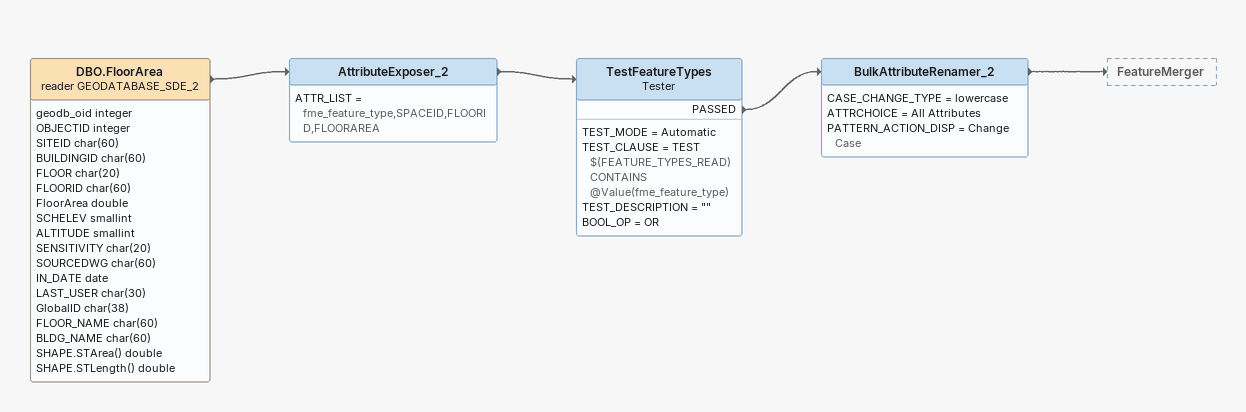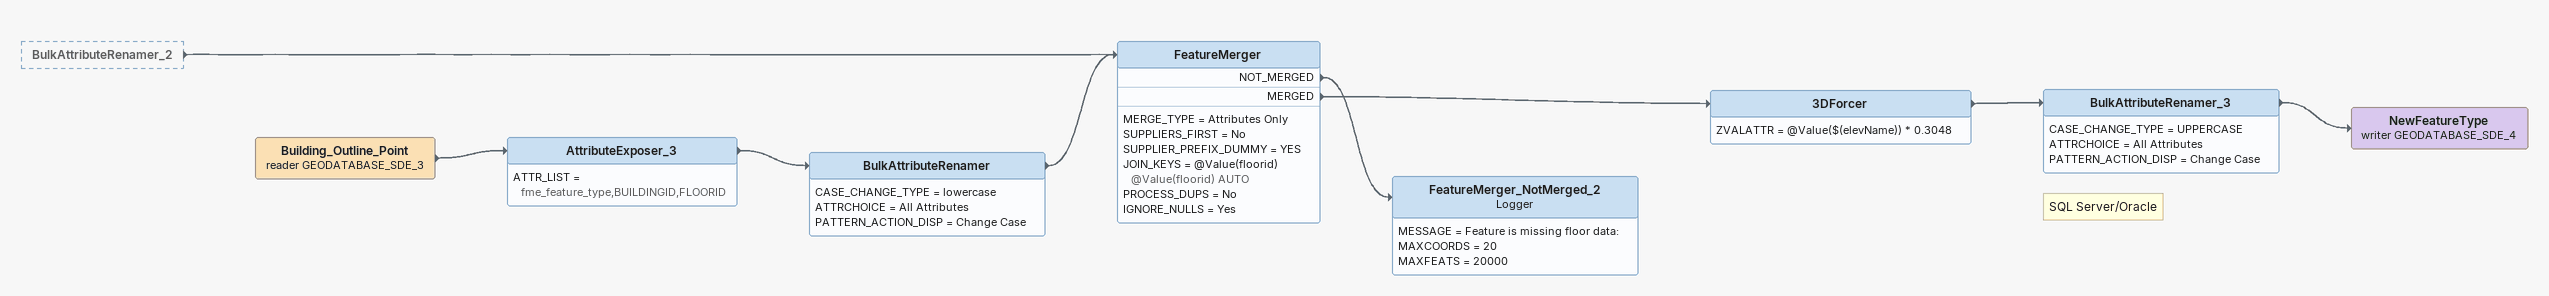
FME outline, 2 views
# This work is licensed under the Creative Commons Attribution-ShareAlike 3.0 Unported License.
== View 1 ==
DBO.FloorArea (reader GEODATABASE_SDE_2)
    attributes: geodb_oid integer, OBJECTID integer, SITEID char(60), BUILDINGID char(60), FLOOR char(20), FLOORID char(60), FloorArea double, SCHELEV smallint, ALTITUDE smallint, SENSITIVITY char(20), SOURCEDWG char(60), IN_DATE date, LAST_USER char(30), GlobalID char(38), FLOOR_NAME char(60), BLDG_NAME char(60), SHAPE.STArea() double, SHAPE.STLength() double
    -> AttributeExposer_2
AttributeExposer_2
    ATTR_LIST = fme_feature_type,SPACEID,FLOORID,FLOORAREA
    -> TestFeatureTypes
TestFeatureTypes: Tester
    TEST_MODE = Automatic
    TEST_CLAUSE = TEST $(FEATURE_TYPES_READ) CONTAINS @Value(fme_feature_type)
    TEST_DESCRIPTION = ""
    BOOL_OP = OR
    PASSED -> BulkAttributeRenamer_2
BulkAttributeRenamer_2
    CASE_CHANGE_TYPE = lowercase
    ATTRCHOICE = All Attributes
    PATTERN_ACTION_DISP = Change Case
    -> FeatureMerger

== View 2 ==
BulkAttributeRenamer_2 [outside]
    -> FeatureMerger
Building_Outline_Point (reader GEODATABASE_SDE_3)
    -> AttributeExposer_3
AttributeExposer_3
    ATTR_LIST = fme_feature_type,BUILDINGID,FLOORID
    -> BulkAttributeRenamer
BulkAttributeRenamer
    CASE_CHANGE_TYPE = lowercase
    ATTRCHOICE = All Attributes
    PATTERN_ACTION_DISP = Change Case
    -> FeatureMerger
FeatureMerger
    MERGE_TYPE = Attributes Only
    SUPPLIERS_FIRST = No
    SUPPLIER_PREFIX_DUMMY = YES
    JOIN_KEYS = @Value(floorid) @Value(floorid) AUTO
    PROCESS_DUPS = No
    IGNORE_NULLS = Yes
    NOT_MERGED -> FeatureMerger_NotMerged_2
    MERGED -> 3DForcer
3DForcer
    ZVALATTR = @Value($(elevName)) * 0.3048
    -> BulkAttributeRenamer_3
Note: SQL Server/Oracle
BulkAttributeRenamer_3
    CASE_CHANGE_TYPE = UPPERCASE
    ATTRCHOICE = All Attributes
    PATTERN_ACTION_DISP = Change Case
    -> NewFeatureType (writer GEODATABASE_SDE_4)
NewFeatureType (writer GEODATABASE_SDE_4)
FeatureMerger_NotMerged_2: Logger
    MESSAGE = Feature is missing floor data:
    MAXCOORDS = 20
    MAXFEATS = 20000
